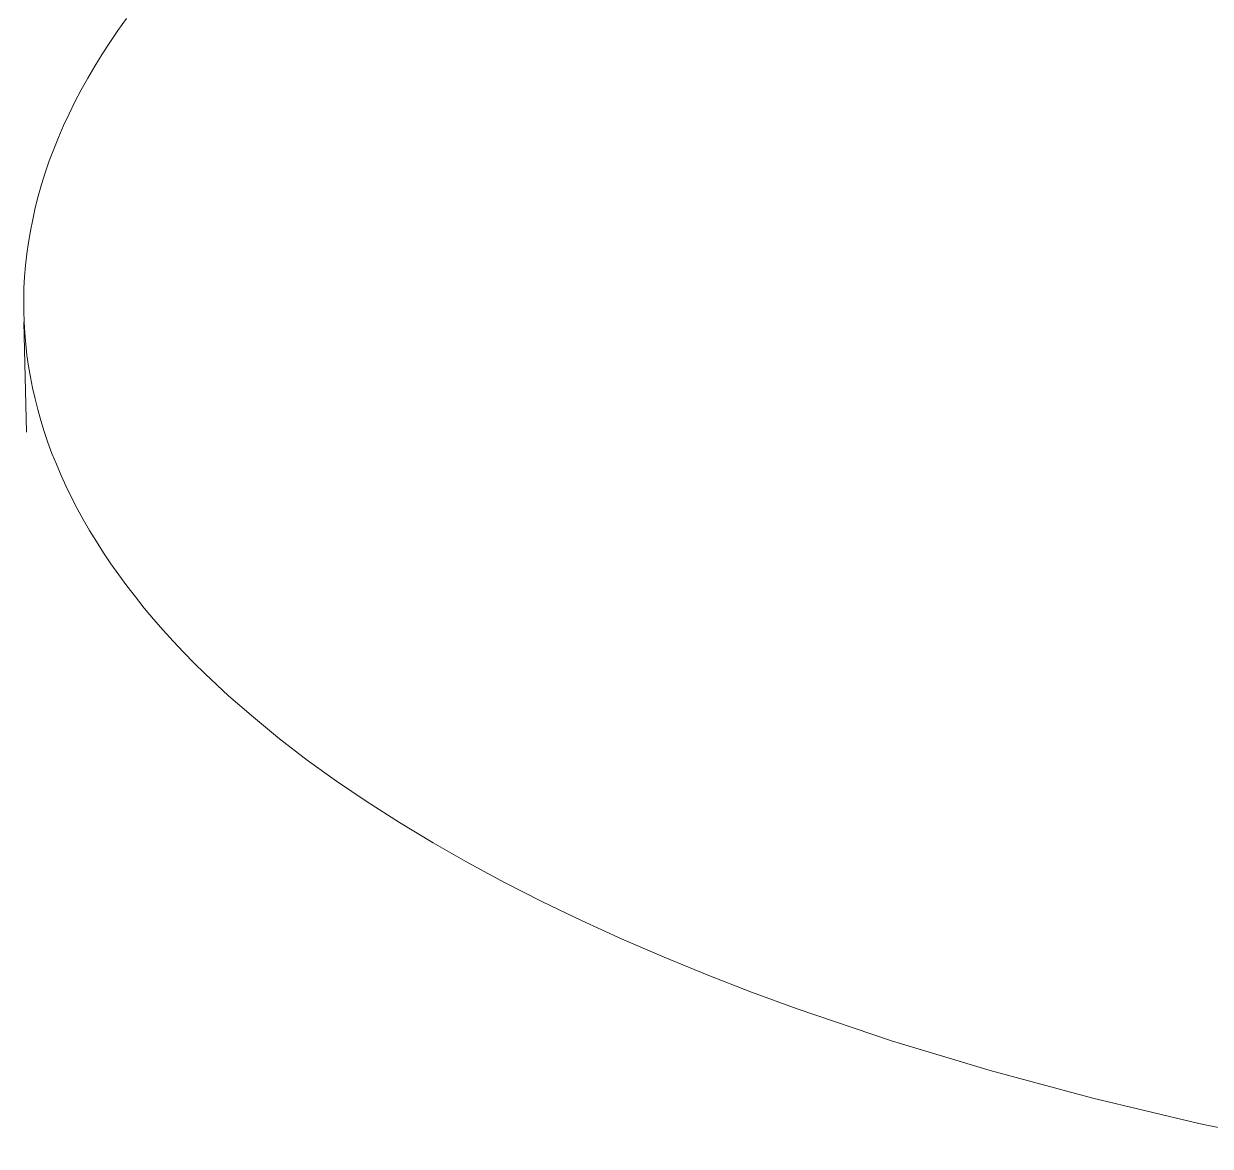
# Model space of a CAD drawing. Header units: millimetres. Extents: x 492 to 7139, y 278 to 5201.
# Drawn here: x 6194.11 to 6219.54, y 2843.25 to 2867.3 of the extents above; entities that cross this region are included whole.
import ezdxf

# ---------------------------------------------------------------- set-up
doc = ezdxf.new("R2010")
doc.units = ezdxf.units.MM
doc.layers.add('ZANO_R', color=7, linetype='Continuous', lineweight=0)

msp = doc.modelspace()

# ---------------------------------------------------------------- linework, layer by layer
at = {"layer": 'ZANO_R'}
for p, q in [((6196.31, 2867.415), (6196.128, 2867.16)), ((6196.128, 2867.16), (6195.954, 2866.905)), ((6195.954, 2866.905), (6195.788, 2866.65)), ((6195.788, 2866.65), (6195.631, 2866.395)), ((6195.631, 2866.395), (6195.481, 2866.14)), ((6195.481, 2866.14), (6195.34, 2865.885)), ((6195.34, 2865.885), (6195.206, 2865.631)), ((6195.206, 2865.631), (6195.081, 2865.377)), ((6195.081, 2865.377), (6194.963, 2865.123)), ((6194.963, 2865.123), (6194.853, 2864.869)), ((6194.853, 2864.869), (6194.752, 2864.617)), ((6194.752, 2864.617), (6194.657, 2864.364)), ((6194.657, 2864.364), (6194.571, 2864.112)), ((6194.571, 2864.112), (6194.492, 2863.861)), ((6194.492, 2863.861), (6194.421, 2863.611)), ((6194.421, 2863.611), (6194.357, 2863.361)), ((6194.357, 2863.361), (6194.301, 2863.112)), ((6194.301, 2863.112), (6194.252, 2862.863)), ((6194.252, 2862.863), (6194.21, 2862.616)), ((6194.21, 2862.616), (6194.176, 2862.37)), ((6194.176, 2862.37), (6194.149, 2862.124)), ((6194.149, 2862.124), (6194.129, 2861.88)), ((6194.129, 2861.88), (6194.115, 2861.636)), ((6194.115, 2861.636), (6194.109, 2861.394)), ((6194.109, 2861.394), (6194.11, 2861.153)), ((6194.11, 2861.153), (6194.117, 2860.912)), ((6194.172, 2858.554), (6194.115, 2860.912)), ((6194.117, 2860.912), (6194.131, 2860.674)), ((6194.131, 2860.674), (6194.152, 2860.436)), ((6194.152, 2860.436), (6194.179, 2860.2)), ((6194.179, 2860.2), (6194.213, 2859.965)), ((6194.213, 2859.965), (6194.253, 2859.731)), ((6194.253, 2859.731), (6194.299, 2859.498)), ((6194.299, 2859.498), (6194.351, 2859.266)), ((6194.351, 2859.266), (6194.41, 2859.034)), ((6194.41, 2859.034), (6194.476, 2858.8)), ((6194.476, 2858.8), (6194.549, 2858.567)), ((6194.549, 2858.567), (6194.628, 2858.332)), ((6194.628, 2858.332), (6194.715, 2858.097)), ((6194.715, 2858.097), (6194.809, 2857.862)), ((6194.809, 2857.862), (6194.909, 2857.626)), ((6194.909, 2857.626), (6195.017, 2857.39)), ((6195.017, 2857.39), (6195.132, 2857.153)), ((6195.132, 2857.153), (6195.254, 2856.917)), ((6195.254, 2856.917), (6195.384, 2856.68)), ((6195.384, 2856.68), (6195.521, 2856.442)), ((6195.521, 2856.442), (6195.666, 2856.205)), ((6195.666, 2856.205), (6195.818, 2855.968)), ((6195.818, 2855.968), (6195.978, 2855.731)), ((6195.978, 2855.731), (6196.145, 2855.493)), ((6196.145, 2855.493), (6196.32, 2855.256)), ((6196.32, 2855.256), (6196.503, 2855.019)), ((6196.503, 2855.019), (6196.693, 2854.782)), ((6196.693, 2854.782), (6196.891, 2854.546)), ((6196.891, 2854.546), (6197.097, 2854.31)), ((6197.097, 2854.31), (6197.311, 2854.074)), ((6197.311, 2854.074), (6197.533, 2853.839)), ((6197.533, 2853.839), (6197.763, 2853.604)), ((6197.763, 2853.604), (6198.001, 2853.37)), ((6198.001, 2853.37), (6198.5, 2852.903)), ((6198.5, 2852.903), (6199.031, 2852.44)), ((6199.031, 2852.44), (6199.594, 2851.98)), ((6199.594, 2851.98), (6200.188, 2851.524)), ((6200.188, 2851.524), (6200.815, 2851.073)), ((6200.815, 2851.073), (6201.473, 2850.627)), ((6201.473, 2850.627), (6202.162, 2850.186)), ((6202.162, 2850.186), (6202.883, 2849.751)), ((6202.883, 2849.751), (6203.634, 2849.323)), ((6203.634, 2849.323), (6204.415, 2848.902)), ((6204.415, 2848.902), (6205.227, 2848.489)), ((6205.227, 2848.489), (6206.067, 2848.084)), ((6206.067, 2848.084), (6206.937, 2847.687)), ((6206.937, 2847.687), (6207.834, 2847.299)), ((6207.834, 2847.299), (6208.758, 2846.921)), ((6208.758, 2846.921), (6209.709, 2846.552)), ((6209.709, 2846.552), (6210.686, 2846.194)), ((6210.686, 2846.194), (6212.711, 2845.509)), ((6212.711, 2845.509), (6214.827, 2844.87)), ((6214.827, 2844.87), (6217.025, 2844.279)), ((6217.025, 2844.279), (6219.296, 2843.737)), ((6219.296, 2843.737), (6221.629, 2843.247))]:
    msp.add_line(p, q, dxfattribs=at)

doc.saveas('drawing.dxf')
